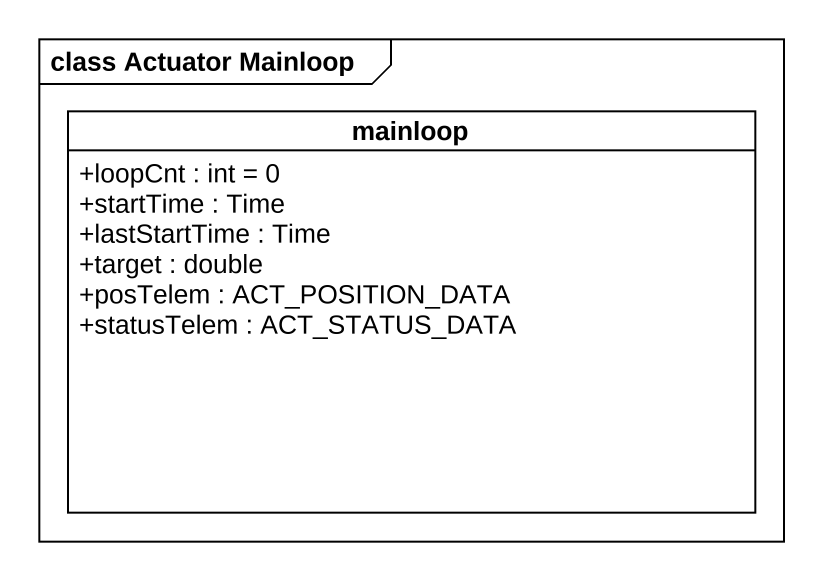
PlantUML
@startuml
mainframe class Actuator Mainloop
hide circle
hide empty members
skinparam classAttributeIconSize 0
class mainloop {
  +loopCnt : int = 0
  +startTime : Time
  +lastStartTime : Time
  +target : double
  +posTelem : ACT_POSITION_DATA
  +statusTelem : ACT_STATUS_DATA
}
@enduml
